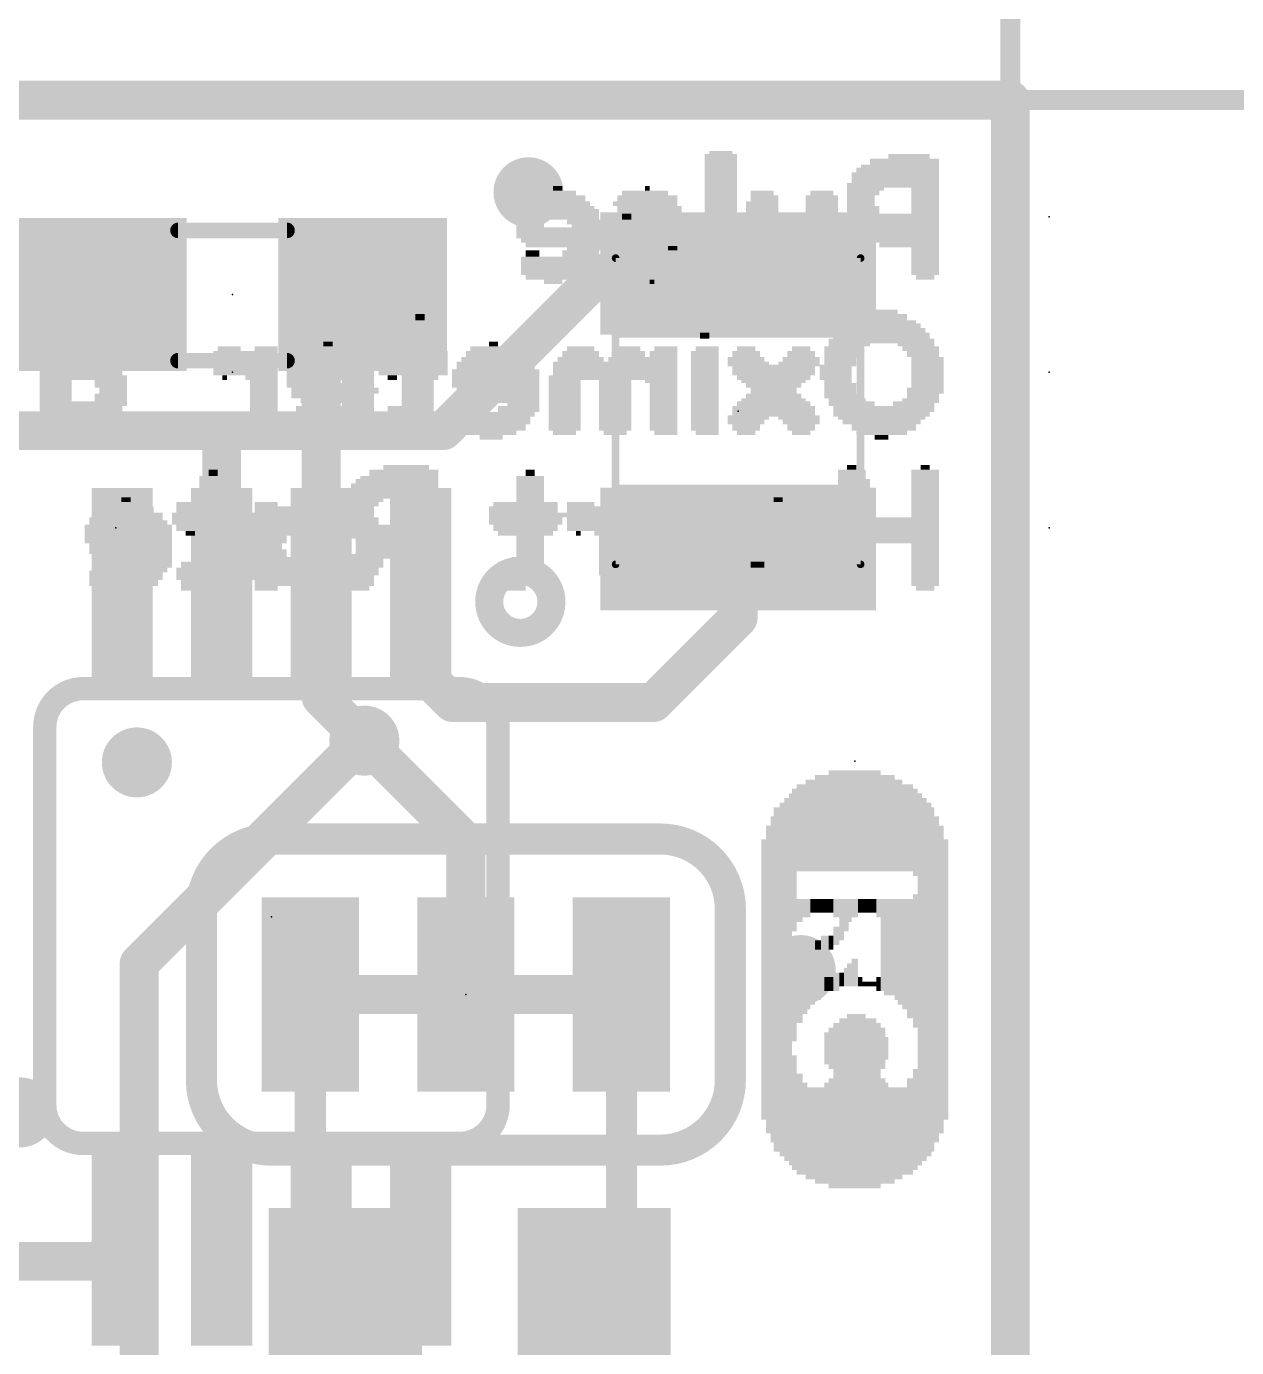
# Model space of a CAD drawing. Extents: x -25 to 77, y -62 to 26.
# Drawn here: x 18.97 to 26.88, y 4.55 to 13.18 of the extents above; entities that cross this region are included whole.
import ezdxf

# ---------------------------------------------------------------- set-up
doc = ezdxf.new("R2010")
doc.units = 0
for name, color, linetype in [('1', 12, 'CONTINUOUS'), ('16', 53, 'CONTINUOUS'), ('18', 110, 'CONTINUOUS'), ('20', 53, 'CONTINUOUS'), ('21', 41, 'CONTINUOUS'), ('22', 40, 'CONTINUOUS'), ('23', 53, 'CONTINUOUS'), ('24', 53, 'CONTINUOUS'), ('47', 253, 'CONTINUOUS'), ('51', 53, 'CONTINUOUS')]:
    doc.layers.add(name, color=color, linetype=linetype)

# ---------------------------------------------------------------- blocks, each defined once
blk = doc.blocks.new('RECT')
blk.add_solid([(-0.5, -0.5), (0.5, -0.5), (-0.5, 0.5), (0.5, 0.5)])
blk = doc.blocks.new('ROUNDV')
at = {"const_width": 0.5}
blk.add_lwpolyline([(0, -0.25, 1), (0, 0.25, 1), (0, -0.25)], format="xyb", dxfattribs=at)

msp = doc.modelspace()

# ---------------------------------------------------------------- linework, layer by layer
at = {"layer": '1', "const_width": 0.254}
for points in [[(25.4, 12.7), (0, 12.7)], [(25.4, 0), (25.4, 12.7)], [(22.7228, 11.568), (21.6958, 10.541)], [(23.622, 11.568), (22.7228, 11.568)], [(20.899, 11.159), (21.17, 11.43)], [(20.899, 10.541), (20.899, 11.159)], [(18.8214, 10.541), (20.2438, 10.541)], [(20.2438, 10.541), (20.899, 10.541)], [(20.249, 10.5358), (20.2438, 10.541)], [(20.249, 9.616), (20.249, 10.5358)], [(20.899, 9.616), (20.899, 10.541)], [(21.6958, 10.541), (20.899, 10.541)], [(23.622, 9.3184), (23.622, 9.768)], [(20.899, 9.616), (20.899, 8.7987)], [(21.549, 9.616), (21.549, 8.9734)], [(23.622, 9.3184), (23.0687, 8.7651)], [(21.7573, 8.7651), (21.549, 8.9734)], [(20.899, 8.7987), (21.1811, 8.5166)], [(23.0687, 8.7651), (21.7573, 8.7651)], [(19.599, 5.116), (18.086, 5.116)], [(20.899, 4.389), (20.899, 5.116)]]:
    msp.add_lwpolyline(points, dxfattribs=at)
at = {"layer": '1', "const_width": 0.127}
for points in [[(25.4635, 12.7, 1), (25.3365, 12.7)], [(25.4, 12.6365, 1), (25.4, 12.7635)], [(22.7228, 11.6315, 1), (22.7228, 11.5045)], [(22.7677, 11.5231, 1), (22.6779, 11.6129)], [(23.622, 11.5045, 1), (23.622, 11.6315)], [(21.2149, 11.3851, 1), (21.1251, 11.4749)], [(20.9625, 11.159, 1), (20.8355, 11.159)], [(20.8541, 11.2039, 1), (20.9439, 11.1141)], [(20.2438, 10.6045, 1), (20.2438, 10.4775)], [(20.2887, 10.5859, 1), (20.1989, 10.4961)], [(20.3125, 10.5358, 1), (20.1855, 10.5358)], [(20.2041, 10.4909, 1), (20.2939, 10.5807)], [(20.2438, 10.4775, 1), (20.2438, 10.6045)], [(20.9625, 10.541, 1), (20.8355, 10.541)], [(20.899, 10.6045, 1), (20.899, 10.4775)], [(20.899, 10.4775, 1), (20.899, 10.6045)], [(21.6509, 10.5859, 1), (21.7407, 10.4961)], [(21.6958, 10.4775, 1), (21.6958, 10.6045)], [(20.8355, 10.541, 1), (20.9625, 10.541)], [(23.6855, 9.768, 1), (23.5585, 9.768)], [(20.1855, 9.616, 1), (20.3125, 9.616)], [(20.9625, 9.616, 1), (20.8355, 9.616)], [(20.8355, 9.616, 1), (20.9625, 9.616)], [(21.6125, 9.616, 1), (21.4855, 9.616)], [(23.6669, 9.2735, 1), (23.5771, 9.3633)], [(23.5585, 9.3184, 1), (23.6855, 9.3184)], [(21.5939, 9.0183, 1), (21.5041, 8.9285)], [(21.4855, 8.9734, 1), (21.6125, 8.9734)], [(20.9439, 8.8436, 1), (20.8541, 8.7538)], [(21.7573, 8.8286, 1), (21.7573, 8.7016)], [(23.0687, 8.7016, 1), (23.0687, 8.8286)], [(20.8355, 8.7987, 1), (20.9625, 8.7987)], [(21.7124, 8.7202, 1), (21.8022, 8.81)], [(23.0238, 8.81, 1), (23.1136, 8.7202)], [(21.1362, 8.4717, 1), (21.226, 8.5615)], [(19.599, 5.0525, 1), (19.599, 5.1795)], [(20.9625, 5.116, 1), (20.8355, 5.116)]]:
    msp.add_lwpolyline(points, format="xyb", dxfattribs=at)
at = {"layer": '16'}
for points, const_width in [([(25.4, 12.7), (0, 12.7)], 0.254), ([(25.4, 0), (25.4, 12.7)], 0.254), ([(19.7104, 7.0612), (21.1658, 8.5166)], 0.254), ([(21.1658, 8.5166), (21.1811, 8.5166)], 0.254), ([(21.1811, 8.5166), (21.844, 7.8537)], 0.254), ([(21.844, 7.8537), (21.844, 6.858)], 0.254), ([(19.7104, 3.3274), (19.7104, 7.0612)], 0.254), ([(20.828, 6.858), (20.828, 5.1426)], 0.2032), ([(22.86, 6.858), (22.86, 5.0918)], 0.2032), ([(20.828, 5.1426), (21.0566, 4.914)], 0.2032), ([(22.86, 5.0918), (22.6822, 4.914)], 0.2032)]:
    msp.add_lwpolyline(points, dxfattribs=dict(at, const_width=const_width))
for points, const_width in [([(25.4635, 12.7, 1), (25.3365, 12.7)], 0.127), ([(25.4, 12.6365, 1), (25.4, 12.7635)], 0.127), ([(21.1658, 8.5801, 1), (21.1658, 8.4531)], 0.127), ([(21.226, 8.5615, 1), (21.1362, 8.4717)], 0.127), ([(21.2107, 8.4717, 1), (21.1209, 8.5615)], 0.127), ([(21.1811, 8.4531, 1), (21.1811, 8.5801)], 0.127), ([(21.9075, 7.8537, 1), (21.7805, 7.8537)], 0.127), ([(21.7991, 7.8088, 1), (21.8889, 7.8986)], 0.127), ([(19.7739, 7.0612, 1), (19.6469, 7.0612)], 0.127), ([(19.6655, 7.1061, 1), (19.7553, 7.0163)], 0.127), ([(20.8788, 6.858, 1), (20.7772, 6.858)], 0.1016), ([(21.7805, 6.858, 1), (21.9075, 6.858)], 0.127), ([(22.9108, 6.858, 1), (22.8092, 6.858)], 0.1016), ([(20.8639, 5.1785, 1), (20.7921, 5.1067)], 0.1016), ([(20.7772, 5.1426, 1), (20.8788, 5.1426)], 0.1016), ([(22.8959, 5.0559, 1), (22.8241, 5.1277)], 0.1016), ([(22.8092, 5.0918, 1), (22.9108, 5.0918)], 0.1016), ([(21.0207, 4.8781, 1), (21.0925, 4.9499)], 0.1016), ([(22.6463, 4.9499, 1), (22.7181, 4.8781)], 0.1016)]:
    msp.add_lwpolyline(points, format="xyb", dxfattribs=dict(at, const_width=const_width))
at = {"layer": '20', "const_width": 0.2032}
for points in [[(0, 12.7), (25.4, 12.7)], [(25.4, 12.7), (25.4, 0)]]:
    msp.add_lwpolyline(points, dxfattribs=at)
at = {"layer": '20', "const_width": 0.1016}
for points in [[(25.4508, 12.7, 1), (25.3492, 12.7)], [(25.4, 12.6492, 1), (25.4, 12.7508)]]:
    msp.add_lwpolyline(points, format="xyb", dxfattribs=at)
at = {"layer": '21'}
for points, const_width in [([(22.1996, 9.3318, 1), (22.1996, 9.515, 1), (22.1996, 9.3318)], 0.4064), ([(19.344, 8.856, 0.4142), (19.094, 8.606)], 0.1524), ([(19.334, 8.8941, 1), (19.334, 8.8179)], 0.0762), ([(19.344, 8.8179, 1), (19.344, 8.8941)], 0.0762), ([(22.054, 8.606, 0.4142), (21.804, 8.856)], 0.1524), ([(21.794, 8.8179, 1), (21.794, 8.8941)], 0.0762), ([(19.1321, 8.606, 1), (19.0559, 8.606)], 0.0762), ([(19.0559, 8.606, 1), (19.1321, 8.606)], 0.0762), ([(22.0921, 8.596, 1), (22.0159, 8.596)], 0.0762), ([(19.094, 6.136, 0.4142), (19.344, 5.886)], 0.1524), ([(19.1321, 6.136, 1), (19.0559, 6.136)], 0.0762), ([(19.0559, 6.136, 1), (19.1321, 6.136)], 0.0762), ([(21.804, 5.886, 0.4142), (22.054, 6.136)], 0.1524), ([(22.0159, 6.136, 1), (22.0921, 6.136)], 0.0762), ([(19.334, 5.9241, 1), (19.334, 5.8479)], 0.0762), ([(19.344, 5.8479, 1), (19.344, 5.9241)], 0.0762), ([(21.794, 5.8479, 1), (21.794, 5.9241)], 0.0762)]:
    msp.add_lwpolyline(points, format="xyb", dxfattribs=dict(at, const_width=const_width))
at = {"layer": '21', "const_width": 0.1524}
for points in [[(19.334, 8.856), (21.794, 8.856)], [(19.094, 8.606), (19.094, 6.136)], [(22.054, 6.136), (22.054, 8.596)], [(21.794, 5.886), (19.334, 5.886)]]:
    msp.add_lwpolyline(points, dxfattribs=at)
at = {"layer": '22'}
for points, const_width in [([(20.574, 7.874, 0.4142), (20.1168, 7.4168)], 0.2032), ([(20.574, 7.9248, 1), (20.574, 7.8232)], 0.1016), ([(20.574, 7.8232, 1), (20.574, 7.9248)], 0.1016), ([(23.5712, 7.4168, 0.4142), (23.114, 7.874)], 0.2032), ([(23.114, 7.9248, 1), (23.114, 7.8232)], 0.1016), ([(23.114, 7.8232, 1), (23.114, 7.9248)], 0.1016), ([(20.1676, 7.4168, 1), (20.066, 7.4168)], 0.1016), ([(23.622, 7.4168, 1), (23.5204, 7.4168)], 0.1016), ([(20.066, 7.4168, 1), (20.1676, 7.4168)], 0.1016), ([(23.5204, 7.4168, 1), (23.622, 7.4168)], 0.1016), ([(20.1168, 6.2992, 0.4142), (20.574, 5.842)], 0.2032), ([(20.1676, 6.2992, 1), (20.066, 6.2992)], 0.1016), ([(23.114, 5.842, 0.4142), (23.5712, 6.2992)], 0.2032), ([(23.622, 6.2992, 1), (23.5204, 6.2992)], 0.1016), ([(20.066, 6.2992, 1), (20.1676, 6.2992)], 0.1016), ([(23.5204, 6.2992, 1), (23.622, 6.2992)], 0.1016), ([(20.574, 5.8928, 1), (20.574, 5.7912)], 0.1016), ([(20.574, 5.7912, 1), (20.574, 5.8928)], 0.1016), ([(23.114, 5.8928, 1), (23.114, 5.7912)], 0.1016), ([(23.114, 5.7912, 1), (23.114, 5.8928)], 0.1016)]:
    msp.add_lwpolyline(points, format="xyb", dxfattribs=dict(at, const_width=const_width))
at = {"layer": '22', "const_width": 0.2032}
for points in [[(23.114, 7.874), (20.574, 7.874)], [(20.1168, 6.2992), (20.1168, 7.4168)], [(23.5712, 6.2992), (23.5712, 7.4168)], [(20.574, 5.842), (23.114, 5.842)]]:
    msp.add_lwpolyline(points, dxfattribs=at)
at = {"layer": '23'}
for p in [(20.32, 11.43), (23.622, 10.668), (20.574, 7.366)]:
    msp.add_point(p, dxfattribs=at)
at = {"layer": '24'}
for p in [(25.654, 11.938), (20.32, 10.922), (25.654, 10.922), (19.558, 9.906), (25.654, 9.906), (24.384, 8.382), (21.844, 6.858)]:
    msp.add_point(p, dxfattribs=at)
at = {"layer": '47', "const_width": 0.13}
for points in [[(25.4, 12.7), (25.4, 19.984)], [(25.4, 12.7), (34.716, 12.7)]]:
    msp.add_lwpolyline(points, dxfattribs=at)
at = {"layer": '47', "const_width": 0.065}
for points in [[(25.4, 12.7325, 1), (25.4, 12.6675)], [(25.3675, 12.7, 1), (25.4325, 12.7)]]:
    msp.add_lwpolyline(points, format="xyb", dxfattribs=at)
at = {"layer": '51'}
for points, const_width in [([(20.676, 11.849), (19.964, 11.849)], 0.1016), ([(22.822, 11.668), (22.822, 9.668)], 0.05), ([(24.422, 11.668), (22.822, 11.668)], 0.05), ([(24.422, 9.668), (24.422, 11.668)], 0.05), ([(20.676, 10.998), (19.964, 10.998)], 0.1016), ([(22.822, 9.668), (24.422, 9.668)], 0.05)]:
    msp.add_lwpolyline(points, dxfattribs=dict(at, const_width=const_width))
for points, const_width in [([(19.964, 11.8744, 1), (19.964, 11.8236)], 0.0508), ([(20.676, 11.8236, 1), (20.676, 11.8744)], 0.0508), ([(22.8345, 11.668, 1), (22.8095, 11.668)], 0.025), ([(22.822, 11.6805, 1), (22.822, 11.6555)], 0.025), ([(24.4345, 11.668, 1), (24.4095, 11.668)], 0.025), ([(24.422, 11.6555, 1), (24.422, 11.6805)], 0.025), ([(19.964, 11.0234, 1), (19.964, 10.9726)], 0.0508), ([(20.676, 10.9726, 1), (20.676, 11.0234)], 0.0508), ([(22.822, 9.6805, 1), (22.822, 9.6555)], 0.025), ([(22.8095, 9.668, 1), (22.8345, 9.668)], 0.025), ([(24.4095, 9.668, 1), (24.4345, 9.668)], 0.025), ([(24.422, 9.6555, 1), (24.422, 9.6805)], 0.025)]:
    msp.add_lwpolyline(points, format="xyb", dxfattribs=dict(at, const_width=const_width))

# ---------------------------------------------------------------- block references
at = {"layer": '1', "xscale": 1.1, "rotation": 180}
for p in [(19.47, 11.43), (21.17, 11.43)]:
    msp.add_blockref('RECT', p, dxfattribs=at)
at = {"layer": '1', "xscale": 1.8, "yscale": 0.8}
for p in [(23.622, 11.568), (23.622, 9.768)]:
    msp.add_blockref('RECT', p, dxfattribs=at)
at = {"layer": '1', "xscale": 0.4, "yscale": 1.1, "rotation": 180}
for p in [(19.599, 9.616), (20.249, 9.616), (20.899, 9.616), (21.549, 9.616), (19.599, 5.116), (20.249, 5.116), (20.899, 5.116), (21.549, 5.116)]:
    msp.add_blockref('RECT', p, dxfattribs=at)
at = {"layer": '16', "rotation": 180}
for p, xscale, yscale in [((20.828, 6.858), 0.635, 1.27), ((21.844, 6.858), 0.635, 1.27), ((22.86, 6.858), 0.635, 1.27), ((21.336, 6.858), 0.4064, 0.254), ((22.352, 6.858), 0.4064, 0.254)]:
    msp.add_blockref('RECT', p, dxfattribs=dict(at, xscale=xscale, yscale=yscale))
at = {"layer": '16', "xscale": 1.1, "rotation": 90}
for p in [(21.0566, 4.914), (22.6822, 4.914)]:
    msp.add_blockref('RECT', p, dxfattribs=at)
at = {"layer": '18', "xscale": 0.4572, "yscale": 0.4572}
for p in [(22.2529, 12.098), (22.2529, 12.098), (21.1811, 8.5166), (21.1811, 8.5166), (19.6952, 8.3744), (19.6952, 8.3744), (24.0309, 7.018), (24.0309, 7.018), (18.9332, 6.0884), (18.9332, 6.0884)]:
    msp.add_blockref('ROUNDV', p, dxfattribs=at)
at = {"layer": '22'}
for p, xscale, yscale, rotation in [((23.509, 12.333), 0.21, 0.03, 180), ((23.509, 12.358), 0.15, 0.02, 180), ((24.739, 12.333), 0.27, 0.03, 180), ((23.509, 12.298), 0.21, 0.04, 180), ((23.509, 12.263), 0.21, 0.03, 180), ((23.509, 12.243), 0.21, 0.03, 180), ((24.664, 12.243), 0.54, 0.03, 180), ((24.679, 12.263), 0.51, 0.03, 180), ((24.709, 12.298), 0.45, 0.04, 180), ((23.509, 12.213), 0.21, 0.03, 180), ((23.509, 12.178), 0.21, 0.04, 180), ((24.649, 12.213), 0.57, 0.03, 180), ((24.649, 12.178), 0.57, 0.04, 180), ((22.429, 12.093), 0.27, 0.03, 180), ((22.444, 12.123), 0.06, 0.03, 180), ((23.014, 12.093), 0.3, 0.03, 180), ((23.029, 12.123), 0.03, 0.03, 180), ((23.509, 12.143), 0.21, 0.03, 180), ((23.509, 12.123), 0.21, 0.03, 180), ((23.509, 12.093), 0.21, 0.03, 180), ((23.779, 12.093), 0.15, 0.03, 180), ((24.169, 12.093), 0.15, 0.03, 180), ((24.634, 12.143), 0.6, 0.03, 180), ((24.454, 12.123), 0.24, 0.03, 180), ((24.439, 12.093), 0.21, 0.03, 180), ((24.844, 12.123), 0.18, 0.03, 180), ((24.844, 12.093), 0.18, 0.03, 180), ((22.429, 12.023), 0.45, 0.03, 180), ((22.444, 11.993), 0.48, 0.03, 180), ((22.429, 12.058), 0.39, 0.04, 180), ((23.014, 12.023), 0.42, 0.03, 180), ((23.029, 12.058), 0.39, 0.04, 180), ((23.044, 11.993), 0.42, 0.03, 180), ((23.509, 12.058), 0.21, 0.04, 180), ((23.509, 12.023), 0.21, 0.03, 180), ((23.509, 11.993), 0.21, 0.03, 180), ((23.779, 12.023), 0.21, 0.03, 180), ((23.779, 11.993), 0.21, 0.03, 180), ((23.794, 12.058), 0.18, 0.04, 180), ((24.169, 12.058), 0.21, 0.04, 180), ((24.169, 12.023), 0.21, 0.03, 180), ((24.169, 11.993), 0.21, 0.03, 180), ((24.424, 12.058), 0.18, 0.04, 180), ((24.424, 12.023), 0.18, 0.03, 180), ((24.439, 11.993), 0.21, 0.03, 180), ((24.844, 12.058), 0.18, 0.04, 180), ((24.844, 12.023), 0.18, 0.03, 180), ((24.844, 11.993), 0.18, 0.03, 180), ((22.444, 11.973), 0.54, 0.03, 180), ((22.444, 11.938), 0.54, 0.04, 180), ((22.264, 11.903), 0.18, 0.03, 180), ((22.624, 11.903), 0.24, 0.03, 180), ((23.044, 11.973), 0.42, 0.03, 180), ((22.894, 11.938), 0.06, 0.04, 180), ((23.149, 11.903), 0.21, 0.03, 180), ((23.164, 11.938), 0.18, 0.04, 180), ((23.509, 11.973), 0.21, 0.03, 180), ((23.509, 11.938), 0.21, 0.04, 180), ((23.509, 11.903), 0.21, 0.03, 180), ((23.779, 11.973), 0.21, 0.03, 180), ((23.779, 11.938), 0.21, 0.04, 180), ((23.779, 11.903), 0.21, 0.03, 180), ((24.169, 11.973), 0.21, 0.03, 180), ((24.169, 11.938), 0.21, 0.04, 180), ((24.169, 11.903), 0.21, 0.03, 180), ((24.439, 11.973), 0.21, 0.03, 180), ((24.634, 11.938), 0.6, 0.04, 180), ((24.649, 11.903), 0.57, 0.03, 180), ((24.844, 11.973), 0.18, 0.03, 180), ((22.264, 11.883), 0.18, 0.03, 180), ((22.459, 11.853), 0.57, 0.03, 180), ((22.459, 11.818), 0.57, 0.04, 180), ((22.639, 11.883), 0.21, 0.03, 180), ((23.029, 11.818), 0.39, 0.04, 180), ((23.059, 11.853), 0.39, 0.03, 180), ((23.074, 11.883), 0.36, 0.03, 180), ((23.509, 11.883), 0.21, 0.03, 180), ((23.509, 11.853), 0.21, 0.03, 180), ((23.509, 11.818), 0.21, 0.04, 180), ((23.779, 11.883), 0.21, 0.03, 180), ((23.779, 11.853), 0.21, 0.03, 180), ((23.779, 11.818), 0.21, 0.04, 180), ((24.169, 11.883), 0.21, 0.03, 180), ((24.169, 11.853), 0.21, 0.03, 180), ((24.169, 11.818), 0.21, 0.04, 180), ((24.649, 11.883), 0.57, 0.03, 180), ((24.664, 11.853), 0.54, 0.03, 180), ((24.679, 11.818), 0.51, 0.04, 180), ((22.474, 11.783), 0.54, 0.03, 180), ((22.489, 11.753), 0.51, 0.03, 180), ((22.624, 11.733), 0.24, 0.03, 180), ((22.999, 11.783), 0.39, 0.03, 180), ((22.969, 11.753), 0.33, 0.03, 180), ((22.924, 11.733), 0.24, 0.03, 180), ((23.194, 11.733), 0.06, 0.03, 180), ((23.509, 11.783), 0.21, 0.03, 180), ((23.509, 11.753), 0.21, 0.03, 180), ((23.509, 11.733), 0.21, 0.03, 180), ((23.779, 11.783), 0.21, 0.03, 180), ((23.794, 11.753), 0.24, 0.03, 180), ((23.959, 11.733), 0.57, 0.03, 180), ((24.154, 11.753), 0.24, 0.03, 180), ((24.169, 11.783), 0.21, 0.03, 180), ((24.709, 11.783), 0.45, 0.03, 180), ((24.739, 11.753), 0.39, 0.03, 180), ((24.844, 11.733), 0.18, 0.03, 180), ((22.459, 11.663), 0.51, 0.03, 180), ((22.444, 11.643), 0.48, 0.03, 180), ((22.279, 11.698), 0.09, 0.04, 180), ((22.594, 11.698), 0.24, 0.04, 180), ((22.894, 11.698), 0.18, 0.04, 180), ((23.029, 11.663), 0.45, 0.03, 180), ((23.044, 11.643), 0.48, 0.03, 180), ((23.179, 11.698), 0.15, 0.04, 180), ((23.464, 11.698), 0.3, 0.04, 180), ((23.464, 11.663), 0.3, 0.03, 180), ((23.449, 11.643), 0.27, 0.03, 180), ((23.959, 11.698), 0.57, 0.04, 180), ((23.959, 11.663), 0.57, 0.03, 180), ((23.944, 11.643), 0.54, 0.03, 180), ((24.844, 11.698), 0.18, 0.04, 180), ((24.844, 11.663), 0.18, 0.03, 180), ((24.844, 11.643), 0.18, 0.03, 180), ((22.429, 11.613), 0.45, 0.03, 180), ((22.414, 11.578), 0.42, 0.04, 180), ((23.044, 11.613), 0.48, 0.03, 180), ((23.044, 11.578), 0.42, 0.04, 180), ((23.449, 11.613), 0.27, 0.03, 180), ((23.449, 11.578), 0.27, 0.04, 180), ((23.929, 11.613), 0.51, 0.03, 180), ((23.929, 11.578), 0.45, 0.04, 180), ((24.844, 11.613), 0.18, 0.03, 180), ((24.844, 11.578), 0.18, 0.04, 180), ((22.414, 11.543), 0.36, 0.03, 180), ((22.414, 11.513), 0.12, 0.03, 180), ((23.044, 11.543), 0.3, 0.03, 180), ((23.059, 11.513), 0.03, 0.03, 180), ((23.419, 11.543), 0.21, 0.03, 180), ((23.779, 11.543), 0.15, 0.03, 180), ((24.019, 11.543), 0.15, 0.03, 180), ((24.844, 11.543), 0.12, 0.03, 180), ((23.404, 11.317), 0.18, 0.03, 180), ((23.404, 11.342), 0.12, 0.02, 180), ((24.574, 11.317), 0.18, 0.03, 180), ((21.529, 11.227), 0.21, 0.03, 180), ((21.544, 11.247), 0.18, 0.03, 180), ((21.544, 11.282), 0.06, 0.04, 180), ((23.404, 11.282), 0.18, 0.04, 180), ((23.404, 11.247), 0.18, 0.03, 180), ((23.404, 11.227), 0.18, 0.03, 180), ((24.559, 11.227), 0.51, 0.03, 180), ((24.559, 11.247), 0.45, 0.03, 180), ((24.559, 11.282), 0.33, 0.04, 180), ((21.529, 11.197), 0.21, 0.03, 180), ((21.529, 11.162), 0.21, 0.04, 180), ((21.529, 11.127), 0.21, 0.03, 180), ((23.404, 11.197), 0.18, 0.03, 180), ((23.404, 11.162), 0.06, 0.04, 180), ((24.559, 11.127), 0.69, 0.03, 180), ((24.559, 11.162), 0.63, 0.04, 180), ((24.559, 11.197), 0.57, 0.03, 180), ((19.285, 11.042), 0.45, 0.04, 180), ((19.165, 11.077), 0.15, 0.03, 180), ((19.375, 11.077), 0.15, 0.03, 180), ((20.404, 11.042), 0.42, 0.04, 180), ((20.299, 11.077), 0.15, 0.03, 180), ((20.539, 11.077), 0.15, 0.03, 180), ((20.959, 11.042), 0.39, 0.04, 180), ((20.944, 11.077), 0.3, 0.03, 180), ((20.944, 11.107), 0.06, 0.03, 180), ((21.499, 11.042), 0.45, 0.04, 180), ((21.499, 11.077), 0.39, 0.03, 180), ((21.529, 11.107), 0.21, 0.03, 180), ((22.024, 11.042), 0.36, 0.04, 180), ((22.024, 11.077), 0.3, 0.03, 180), ((22.024, 11.107), 0.06, 0.03, 180), ((22.594, 11.042), 0.24, 0.04, 180), ((22.594, 11.077), 0.18, 0.03, 180), ((22.909, 11.042), 0.21, 0.04, 180), ((22.909, 11.077), 0.15, 0.03, 180), ((23.134, 11.042), 0.18, 0.04, 180), ((23.149, 11.077), 0.15, 0.03, 180), ((23.404, 11.042), 0.18, 0.04, 180), ((23.419, 11.077), 0.15, 0.03, 180), ((23.674, 11.042), 0.18, 0.04, 180), ((23.674, 11.077), 0.12, 0.03, 180), ((24.034, 11.042), 0.18, 0.04, 180), ((24.034, 11.077), 0.12, 0.03, 180), ((24.304, 11.077), 0.24, 0.03, 180), ((24.304, 11.042), 0.24, 0.04, 180), ((24.349, 11.107), 0.27, 0.03, 180), ((24.784, 11.107), 0.24, 0.03, 180), ((24.814, 11.077), 0.24, 0.03, 180), ((24.829, 11.042), 0.21, 0.04, 180), ((19.3, 11.007), 0.48, 0.03, 180), ((19.315, 10.977), 0.51, 0.03, 180), ((19.33, 10.957), 0.54, 0.03, 180), ((20.404, 11.007), 0.42, 0.03, 180), ((20.404, 10.977), 0.42, 0.03, 180), ((20.404, 10.957), 0.42, 0.03, 180), ((20.959, 10.977), 0.51, 0.03, 180), ((20.959, 10.957), 0.51, 0.03, 180), ((20.959, 11.007), 0.45, 0.03, 180), ((21.499, 11.007), 0.45, 0.03, 180), ((21.499, 10.977), 0.45, 0.03, 180), ((21.499, 10.957), 0.45, 0.03, 180), ((22.024, 10.977), 0.48, 0.03, 180), ((22.039, 10.957), 0.51, 0.03, 180), ((22.039, 11.007), 0.45, 0.03, 180), ((22.819, 10.977), 0.81, 0.03, 180), ((22.819, 10.957), 0.81, 0.03, 180), ((22.594, 11.007), 0.3, 0.03, 180), ((22.999, 11.007), 0.45, 0.03, 180), ((23.404, 11.007), 0.18, 0.03, 180), ((23.404, 10.977), 0.18, 0.03, 180), ((23.404, 10.957), 0.18, 0.03, 180), ((23.674, 11.007), 0.24, 0.03, 180), ((23.689, 10.977), 0.27, 0.03, 180), ((23.854, 10.957), 0.54, 0.03, 180), ((24.019, 10.977), 0.27, 0.03, 180), ((24.034, 11.007), 0.24, 0.03, 180), ((24.259, 10.957), 0.21, 0.03, 180), ((24.289, 11.007), 0.21, 0.03, 180), ((24.289, 10.977), 0.21, 0.03, 180), ((24.859, 11.007), 0.21, 0.03, 180), ((24.859, 10.977), 0.21, 0.03, 180), ((24.859, 10.957), 0.21, 0.03, 180), ((19.33, 10.922), 0.54, 0.04, 180), ((19.345, 10.887), 0.57, 0.03, 180), ((19.165, 10.867), 0.21, 0.03, 180), ((19.525, 10.867), 0.21, 0.03, 180), ((20.404, 10.922), 0.42, 0.04, 180), ((20.269, 10.887), 0.03, 0.03, 180), ((20.509, 10.887), 0.21, 0.03, 180), ((20.524, 10.867), 0.18, 0.03, 180), ((20.959, 10.922), 0.57, 0.04, 180), ((20.779, 10.887), 0.21, 0.03, 180), ((20.779, 10.867), 0.21, 0.03, 180), ((21.124, 10.887), 0.24, 0.03, 180), ((21.139, 10.867), 0.21, 0.03, 180), ((21.499, 10.922), 0.45, 0.04, 180), ((21.364, 10.887), 0.06, 0.03, 180), ((21.544, 10.887), 0.24, 0.03, 180), ((21.529, 10.867), 0.21, 0.03, 180), ((22.039, 10.922), 0.57, 0.04, 180), ((21.859, 10.887), 0.21, 0.03, 180), ((21.859, 10.867), 0.21, 0.03, 180), ((22.204, 10.887), 0.24, 0.03, 180), ((22.219, 10.867), 0.21, 0.03, 180), ((22.804, 10.887), 0.84, 0.03, 180), ((22.489, 10.867), 0.21, 0.03, 180), ((22.819, 10.922), 0.81, 0.04, 180), ((22.819, 10.867), 0.21, 0.03, 180), ((23.119, 10.867), 0.21, 0.03, 180), ((23.404, 10.922), 0.18, 0.04, 180), ((23.404, 10.887), 0.18, 0.03, 180), ((23.404, 10.867), 0.18, 0.03, 180), ((23.854, 10.922), 0.54, 0.04, 180), ((23.854, 10.887), 0.48, 0.03, 180), ((23.854, 10.867), 0.42, 0.03, 180), ((24.259, 10.922), 0.21, 0.04, 180), ((24.259, 10.887), 0.21, 0.03, 180), ((24.274, 10.867), 0.18, 0.03, 180), ((24.859, 10.922), 0.21, 0.04, 180), ((24.859, 10.887), 0.21, 0.03, 180), ((24.859, 10.867), 0.21, 0.03, 180), ((19.165, 10.837), 0.21, 0.03, 180), ((19.165, 10.802), 0.21, 0.04, 180), ((19.525, 10.837), 0.21, 0.03, 180), ((19.54, 10.802), 0.18, 0.04, 180), ((20.524, 10.837), 0.18, 0.03, 180), ((20.524, 10.802), 0.18, 0.04, 180), ((20.959, 10.837), 0.57, 0.03, 180), ((20.989, 10.802), 0.57, 0.04, 180), ((21.529, 10.837), 0.21, 0.03, 180), ((21.529, 10.802), 0.21, 0.04, 180), ((22.039, 10.837), 0.57, 0.03, 180), ((22.054, 10.802), 0.54, 0.04, 180), ((22.489, 10.837), 0.21, 0.03, 180), ((22.489, 10.802), 0.21, 0.04, 180), ((22.819, 10.837), 0.21, 0.03, 180), ((22.819, 10.802), 0.21, 0.04, 180), ((23.134, 10.837), 0.18, 0.03, 180), ((23.134, 10.802), 0.18, 0.04, 180), ((23.404, 10.837), 0.18, 0.03, 180), ((23.404, 10.802), 0.18, 0.04, 180), ((23.854, 10.837), 0.36, 0.03, 180), ((23.854, 10.802), 0.3, 0.04, 180), ((24.289, 10.837), 0.21, 0.03, 180), ((24.289, 10.802), 0.21, 0.04, 180), ((24.844, 10.802), 0.24, 0.04, 180), ((24.859, 10.837), 0.21, 0.03, 180), ((19.165, 10.767), 0.21, 0.03, 180), ((19.165, 10.737), 0.21, 0.03, 180), ((19.345, 10.717), 0.57, 0.03, 180), ((19.33, 10.682), 0.54, 0.04, 180), ((19.525, 10.767), 0.21, 0.03, 180), ((19.525, 10.737), 0.21, 0.03, 180), ((20.524, 10.767), 0.18, 0.03, 180), ((20.524, 10.737), 0.18, 0.03, 180), ((20.524, 10.717), 0.18, 0.03, 180), ((20.524, 10.682), 0.18, 0.04, 180), ((20.974, 10.767), 0.54, 0.03, 180), ((20.794, 10.682), 0.12, 0.04, 180), ((21.004, 10.737), 0.48, 0.03, 180), ((21.109, 10.682), 0.27, 0.04, 180), ((21.139, 10.717), 0.21, 0.03, 180), ((21.484, 10.682), 0.3, 0.04, 180), ((21.529, 10.767), 0.21, 0.03, 180), ((21.529, 10.737), 0.21, 0.03, 180), ((21.529, 10.717), 0.21, 0.03, 180), ((22.054, 10.767), 0.54, 0.03, 180), ((21.874, 10.682), 0.12, 0.04, 180), ((22.084, 10.737), 0.48, 0.03, 180), ((22.189, 10.682), 0.27, 0.04, 180), ((22.219, 10.717), 0.21, 0.03, 180), ((22.489, 10.767), 0.21, 0.03, 180), ((22.489, 10.737), 0.21, 0.03, 180), ((22.489, 10.717), 0.21, 0.03, 180), ((22.489, 10.682), 0.21, 0.04, 180), ((22.819, 10.767), 0.21, 0.03, 180), ((22.819, 10.737), 0.21, 0.03, 180), ((22.819, 10.717), 0.21, 0.03, 180), ((22.819, 10.682), 0.21, 0.04, 180), ((23.134, 10.767), 0.18, 0.03, 180), ((23.134, 10.737), 0.18, 0.03, 180), ((23.134, 10.717), 0.18, 0.03, 180), ((23.134, 10.682), 0.18, 0.04, 180), ((23.404, 10.767), 0.18, 0.03, 180), ((23.404, 10.737), 0.18, 0.03, 180), ((23.404, 10.717), 0.18, 0.03, 180), ((23.404, 10.682), 0.18, 0.04, 180), ((23.854, 10.682), 0.54, 0.04, 180), ((23.854, 10.717), 0.48, 0.03, 180), ((23.854, 10.737), 0.42, 0.03, 180), ((23.854, 10.767), 0.36, 0.03, 180), ((24.304, 10.767), 0.24, 0.03, 180), ((24.334, 10.737), 0.24, 0.03, 180), ((24.364, 10.717), 0.3, 0.03, 180), ((24.574, 10.682), 0.66, 0.04, 180), ((24.769, 10.717), 0.27, 0.03, 180), ((24.814, 10.737), 0.24, 0.03, 180), ((24.829, 10.767), 0.21, 0.03, 180), ((19.33, 10.647), 0.54, 0.03, 180), ((19.315, 10.627), 0.51, 0.03, 180), ((20.524, 10.647), 0.18, 0.03, 180), ((20.524, 10.627), 0.18, 0.03, 180), ((20.959, 10.627), 0.51, 0.03, 180), ((20.974, 10.647), 0.48, 0.03, 180), ((21.469, 10.647), 0.33, 0.03, 180), ((21.454, 10.627), 0.3, 0.03, 180), ((22.024, 10.627), 0.48, 0.03, 180), ((22.054, 10.647), 0.48, 0.03, 180), ((22.489, 10.647), 0.21, 0.03, 180), ((22.489, 10.627), 0.21, 0.03, 180), ((22.819, 10.647), 0.21, 0.03, 180), ((22.819, 10.627), 0.21, 0.03, 180), ((23.134, 10.647), 0.18, 0.03, 180), ((23.134, 10.627), 0.18, 0.03, 180), ((23.404, 10.647), 0.18, 0.03, 180), ((23.404, 10.627), 0.18, 0.03, 180), ((23.689, 10.627), 0.27, 0.03, 180), ((23.854, 10.647), 0.54, 0.03, 180), ((24.019, 10.627), 0.27, 0.03, 180), ((24.559, 10.647), 0.63, 0.03, 180), ((24.559, 10.627), 0.57, 0.03, 180), ((19.3, 10.597), 0.48, 0.03, 180), ((19.285, 10.562), 0.45, 0.04, 180), ((19.165, 10.527), 0.15, 0.03, 180), ((19.375, 10.527), 0.15, 0.03, 180), ((20.524, 10.597), 0.18, 0.03, 180), ((20.524, 10.562), 0.18, 0.04, 180), ((20.539, 10.527), 0.15, 0.03, 180), ((20.944, 10.597), 0.48, 0.03, 180), ((20.944, 10.562), 0.42, 0.04, 180), ((20.929, 10.527), 0.33, 0.03, 180), ((21.454, 10.597), 0.3, 0.03, 180), ((21.439, 10.562), 0.27, 0.04, 180), ((21.424, 10.527), 0.18, 0.03, 180), ((22.024, 10.597), 0.48, 0.03, 180), ((22.009, 10.562), 0.45, 0.04, 180), ((22.009, 10.527), 0.33, 0.03, 180), ((22.489, 10.597), 0.21, 0.03, 180), ((22.489, 10.562), 0.21, 0.04, 180), ((22.489, 10.527), 0.15, 0.03, 180), ((22.819, 10.597), 0.21, 0.03, 180), ((22.819, 10.562), 0.21, 0.04, 180), ((22.819, 10.527), 0.15, 0.03, 180), ((23.134, 10.597), 0.18, 0.03, 180), ((23.134, 10.562), 0.18, 0.04, 180), ((23.149, 10.527), 0.15, 0.03, 180), ((23.404, 10.597), 0.18, 0.03, 180), ((23.404, 10.562), 0.18, 0.04, 180), ((23.419, 10.527), 0.15, 0.03, 180), ((23.674, 10.597), 0.24, 0.03, 180), ((23.674, 10.562), 0.18, 0.04, 180), ((23.674, 10.527), 0.12, 0.03, 180), ((24.034, 10.597), 0.24, 0.03, 180), ((24.034, 10.562), 0.18, 0.04, 180), ((24.034, 10.527), 0.12, 0.03, 180), ((24.559, 10.597), 0.51, 0.03, 180), ((24.574, 10.562), 0.42, 0.04, 180), ((24.559, 10.527), 0.33, 0.03, 180), ((20.929, 10.497), 0.15, 0.03, 180), ((22.009, 10.497), 0.15, 0.03, 180), ((24.559, 10.497), 0.09, 0.03, 180), ((20.194, 10.266), 0.06, 0.04, 180), ((21.439, 10.266), 0.45, 0.04, 180), ((21.454, 10.301), 0.3, 0.03, 180), ((22.264, 10.266), 0.06, 0.04, 180), ((24.364, 10.266), 0.18, 0.04, 180), ((24.364, 10.301), 0.06, 0.03, 180), ((24.844, 10.266), 0.18, 0.04, 180), ((24.844, 10.301), 0.06, 0.03, 180), ((20.194, 10.231), 0.18, 0.03, 180), ((20.194, 10.211), 0.18, 0.03, 180), ((20.209, 10.181), 0.21, 0.03, 180), ((21.379, 10.181), 0.57, 0.03, 180), ((21.394, 10.211), 0.54, 0.03, 180), ((21.409, 10.231), 0.51, 0.03, 180), ((22.264, 10.231), 0.18, 0.03, 180), ((22.264, 10.211), 0.18, 0.03, 180), ((22.264, 10.181), 0.18, 0.03, 180), ((24.364, 10.231), 0.18, 0.03, 180), ((24.379, 10.211), 0.21, 0.03, 180), ((24.379, 10.181), 0.21, 0.03, 180), ((24.844, 10.231), 0.18, 0.03, 180), ((24.844, 10.211), 0.18, 0.03, 180), ((24.844, 10.181), 0.18, 0.03, 180), ((19.624, 10.091), 0.06, 0.03, 180), ((20.209, 10.146), 0.21, 0.04, 180), ((20.209, 10.111), 0.21, 0.03, 180), ((20.209, 10.091), 0.21, 0.03, 180), ((21.364, 10.111), 0.6, 0.03, 180), ((21.184, 10.091), 0.24, 0.03, 180), ((21.379, 10.146), 0.57, 0.04, 180), ((21.574, 10.091), 0.18, 0.03, 180), ((22.264, 10.146), 0.18, 0.04, 180), ((22.264, 10.111), 0.18, 0.03, 180), ((22.264, 10.091), 0.18, 0.03, 180), ((23.884, 10.091), 0.06, 0.03, 180), ((24.379, 10.146), 0.21, 0.04, 180), ((24.379, 10.111), 0.21, 0.03, 180), ((24.379, 10.091), 0.21, 0.03, 180), ((24.844, 10.146), 0.18, 0.04, 180), ((24.844, 10.111), 0.18, 0.03, 180), ((24.844, 10.091), 0.18, 0.03, 180), ((19.624, 10.026), 0.36, 0.04, 180), ((19.624, 10.061), 0.3, 0.03, 180), ((20.164, 10.061), 0.42, 0.03, 180), ((20.179, 10.026), 0.45, 0.04, 180), ((20.539, 10.061), 0.15, 0.03, 180), ((20.689, 10.026), 0.45, 0.04, 180), ((20.779, 10.061), 0.15, 0.03, 180), ((21.169, 10.061), 0.21, 0.03, 180), ((21.154, 10.026), 0.18, 0.04, 180), ((21.574, 10.061), 0.18, 0.03, 180), ((21.574, 10.026), 0.18, 0.04, 180), ((22.219, 10.026), 0.45, 0.04, 180), ((22.234, 10.061), 0.42, 0.03, 180), ((22.594, 10.061), 0.18, 0.03, 180), ((22.714, 10.026), 0.42, 0.04, 180), ((22.819, 10.061), 0.15, 0.03, 180), ((23.239, 10.026), 0.45, 0.04, 180), ((23.119, 10.061), 0.15, 0.03, 180), ((23.329, 10.061), 0.15, 0.03, 180), ((23.899, 10.026), 0.39, 0.04, 180), ((23.899, 10.061), 0.27, 0.03, 180), ((24.379, 10.061), 0.21, 0.03, 180), ((24.379, 10.026), 0.21, 0.04, 180), ((24.844, 10.061), 0.18, 0.03, 180), ((24.844, 10.026), 0.18, 0.04, 180), ((19.639, 9.906), 0.57, 0.04, 180), ((19.624, 9.961), 0.48, 0.03, 180), ((19.639, 9.941), 0.51, 0.03, 180), ((19.639, 9.991), 0.45, 0.03, 180), ((20.164, 9.991), 0.48, 0.03, 180), ((20.164, 9.961), 0.48, 0.03, 180), ((20.164, 9.941), 0.48, 0.03, 180), ((20.164, 9.906), 0.42, 0.04, 180), ((20.689, 9.991), 0.51, 0.03, 180), ((20.704, 9.961), 0.54, 0.03, 180), ((20.719, 9.941), 0.57, 0.03, 180), ((20.719, 9.906), 0.57, 0.04, 180), ((21.154, 9.991), 0.18, 0.03, 180), ((21.169, 9.961), 0.21, 0.03, 180), ((21.169, 9.941), 0.21, 0.03, 180), ((21.364, 9.906), 0.6, 0.04, 180), ((21.574, 9.991), 0.18, 0.03, 180), ((21.574, 9.961), 0.18, 0.03, 180), ((21.574, 9.941), 0.18, 0.03, 180), ((22.459, 9.991), 0.93, 0.03, 180), ((22.234, 9.961), 0.48, 0.03, 180), ((22.234, 9.941), 0.48, 0.03, 180), ((22.234, 9.906), 0.42, 0.04, 180), ((22.714, 9.961), 0.42, 0.03, 180), ((22.714, 9.941), 0.42, 0.03, 180), ((22.714, 9.906), 0.42, 0.04, 180), ((23.254, 9.991), 0.48, 0.03, 180), ((23.269, 9.961), 0.51, 0.03, 180), ((23.284, 9.941), 0.54, 0.03, 180), ((23.284, 9.906), 0.54, 0.04, 180), ((23.914, 9.941), 0.54, 0.03, 180), ((23.914, 9.906), 0.54, 0.04, 180), ((23.899, 9.991), 0.45, 0.03, 180), ((23.914, 9.961), 0.48, 0.03, 180), ((24.379, 9.991), 0.21, 0.03, 180), ((24.604, 9.961), 0.66, 0.03, 180), ((24.604, 9.941), 0.66, 0.03, 180), ((24.604, 9.906), 0.66, 0.04, 180), ((24.844, 9.991), 0.18, 0.03, 180), ((19.459, 9.871), 0.21, 0.03, 180), ((19.459, 9.851), 0.21, 0.03, 180), ((19.804, 9.871), 0.24, 0.03, 180), ((19.819, 9.851), 0.21, 0.03, 180), ((20.044, 9.871), 0.06, 0.03, 180), ((20.224, 9.871), 0.24, 0.03, 180), ((20.209, 9.851), 0.21, 0.03, 180), ((20.719, 9.871), 0.57, 0.03, 180), ((20.554, 9.851), 0.24, 0.03, 180), ((20.914, 9.851), 0.24, 0.03, 180), ((21.379, 9.871), 0.57, 0.03, 180), ((21.379, 9.851), 0.57, 0.03, 180), ((22.234, 9.871), 0.36, 0.03, 180), ((22.264, 9.851), 0.18, 0.03, 180), ((22.579, 9.871), 0.03, 0.03, 180), ((22.804, 9.871), 0.24, 0.03, 180), ((22.819, 9.851), 0.21, 0.03, 180), ((23.299, 9.871), 0.57, 0.03, 180), ((23.119, 9.851), 0.21, 0.03, 180), ((23.479, 9.851), 0.21, 0.03, 180), ((23.734, 9.871), 0.18, 0.03, 180), ((23.734, 9.851), 0.18, 0.03, 180), ((24.079, 9.871), 0.21, 0.03, 180), ((24.109, 9.851), 0.21, 0.03, 180), ((24.604, 9.871), 0.66, 0.03, 180), ((24.604, 9.851), 0.66, 0.03, 180), ((19.639, 9.821), 0.57, 0.03, 180), ((19.654, 9.786), 0.54, 0.04, 180), ((19.654, 9.751), 0.54, 0.03, 180), ((20.209, 9.821), 0.21, 0.03, 180), ((20.209, 9.786), 0.21, 0.04, 180), ((20.209, 9.751), 0.21, 0.03, 180), ((20.554, 9.821), 0.24, 0.03, 180), ((20.539, 9.786), 0.21, 0.04, 180), ((20.554, 9.751), 0.24, 0.03, 180), ((20.929, 9.821), 0.21, 0.03, 180), ((20.929, 9.786), 0.21, 0.04, 180), ((20.929, 9.751), 0.21, 0.03, 180), ((21.394, 9.821), 0.54, 0.03, 180), ((21.394, 9.786), 0.54, 0.04, 180), ((21.394, 9.751), 0.54, 0.03, 180), ((22.264, 9.821), 0.18, 0.03, 180), ((22.264, 9.786), 0.18, 0.04, 180), ((22.264, 9.751), 0.18, 0.03, 180), ((22.819, 9.821), 0.21, 0.03, 180), ((22.819, 9.786), 0.21, 0.04, 180), ((22.819, 9.751), 0.21, 0.03, 180), ((23.119, 9.821), 0.21, 0.03, 180), ((23.119, 9.786), 0.21, 0.04, 180), ((23.119, 9.751), 0.21, 0.03, 180), ((23.479, 9.821), 0.21, 0.03, 180), ((23.479, 9.751), 0.21, 0.03, 180), ((23.494, 9.786), 0.18, 0.04, 180), ((23.929, 9.821), 0.57, 0.03, 180), ((23.929, 9.786), 0.57, 0.04, 180), ((23.944, 9.751), 0.54, 0.03, 180), ((24.604, 9.821), 0.66, 0.03, 180), ((24.379, 9.786), 0.21, 0.04, 180), ((24.379, 9.751), 0.21, 0.03, 180), ((24.844, 9.786), 0.18, 0.04, 180), ((24.844, 9.751), 0.18, 0.03, 180), ((19.474, 9.666), 0.12, 0.04, 180), ((19.684, 9.721), 0.48, 0.03, 180), ((19.789, 9.666), 0.27, 0.04, 180), ((19.819, 9.701), 0.21, 0.03, 180), ((20.134, 9.666), 0.3, 0.04, 180), ((20.209, 9.721), 0.21, 0.03, 180), ((20.194, 9.701), 0.18, 0.03, 180), ((20.554, 9.721), 0.24, 0.03, 180), ((20.719, 9.701), 0.57, 0.03, 180), ((20.719, 9.666), 0.57, 0.04, 180), ((20.914, 9.721), 0.24, 0.03, 180), ((21.184, 9.666), 0.24, 0.04, 180), ((21.379, 9.721), 0.57, 0.03, 180), ((21.199, 9.701), 0.21, 0.03, 180), ((21.574, 9.701), 0.18, 0.03, 180), ((21.574, 9.666), 0.18, 0.04, 180), ((22.204, 9.666), 0.3, 0.04, 180), ((22.249, 9.701), 0.21, 0.03, 180), ((22.264, 9.721), 0.18, 0.03, 180), ((22.819, 9.721), 0.21, 0.03, 180), ((22.819, 9.701), 0.21, 0.03, 180), ((22.819, 9.666), 0.21, 0.04, 180), ((23.119, 9.721), 0.21, 0.03, 180), ((23.299, 9.701), 0.57, 0.03, 180), ((23.284, 9.666), 0.54, 0.04, 180), ((23.479, 9.721), 0.21, 0.03, 180), ((23.959, 9.721), 0.51, 0.03, 180), ((23.749, 9.666), 0.09, 0.04, 180), ((24.064, 9.666), 0.24, 0.04, 180), ((24.079, 9.701), 0.21, 0.03, 180), ((24.379, 9.721), 0.21, 0.03, 180), ((24.379, 9.701), 0.21, 0.03, 180), ((24.379, 9.666), 0.21, 0.04, 180), ((24.844, 9.721), 0.18, 0.03, 180), ((24.844, 9.701), 0.18, 0.03, 180), ((24.844, 9.666), 0.18, 0.04, 180), ((19.624, 9.611), 0.48, 0.03, 180), ((19.624, 9.581), 0.48, 0.03, 180), ((19.654, 9.631), 0.48, 0.03, 180), ((20.119, 9.631), 0.33, 0.03, 180), ((20.119, 9.611), 0.33, 0.03, 180), ((20.104, 9.581), 0.3, 0.03, 180), ((20.719, 9.631), 0.57, 0.03, 180), ((20.704, 9.611), 0.54, 0.03, 180), ((20.689, 9.581), 0.51, 0.03, 180), ((21.154, 9.611), 0.24, 0.03, 180), ((21.139, 9.581), 0.21, 0.03, 180), ((21.169, 9.631), 0.21, 0.03, 180), ((21.574, 9.631), 0.18, 0.03, 180), ((21.574, 9.611), 0.18, 0.03, 180), ((21.574, 9.581), 0.18, 0.03, 180), ((22.189, 9.631), 0.33, 0.03, 180), ((22.189, 9.611), 0.33, 0.03, 180), ((22.174, 9.581), 0.3, 0.03, 180), ((22.819, 9.631), 0.21, 0.03, 180), ((22.819, 9.611), 0.21, 0.03, 180), ((22.834, 9.581), 0.18, 0.03, 180), ((23.284, 9.631), 0.54, 0.03, 180), ((23.269, 9.611), 0.51, 0.03, 180), ((23.254, 9.581), 0.48, 0.03, 180), ((23.929, 9.631), 0.51, 0.03, 180), ((23.914, 9.611), 0.48, 0.03, 180), ((23.899, 9.581), 0.45, 0.03, 180), ((24.379, 9.631), 0.21, 0.03, 180), ((24.379, 9.611), 0.21, 0.03, 180), ((24.379, 9.581), 0.21, 0.03, 180), ((24.844, 9.631), 0.18, 0.03, 180), ((24.844, 9.611), 0.18, 0.03, 180), ((24.844, 9.581), 0.18, 0.03, 180), ((19.609, 9.546), 0.45, 0.04, 180), ((19.609, 9.511), 0.33, 0.03, 180), ((19.609, 9.481), 0.15, 0.03, 180), ((20.104, 9.546), 0.24, 0.04, 180), ((20.089, 9.511), 0.21, 0.03, 180), ((20.689, 9.546), 0.45, 0.04, 180), ((20.539, 9.511), 0.15, 0.03, 180), ((20.779, 9.511), 0.15, 0.03, 180), ((21.154, 9.546), 0.18, 0.04, 180), ((21.154, 9.511), 0.12, 0.03, 180), ((21.574, 9.546), 0.18, 0.04, 180), ((21.574, 9.511), 0.12, 0.03, 180), ((22.159, 9.546), 0.27, 0.04, 180), ((22.144, 9.511), 0.18, 0.03, 180), ((22.834, 9.546), 0.18, 0.04, 180), ((22.819, 9.511), 0.15, 0.03, 180), ((23.239, 9.546), 0.45, 0.04, 180), ((23.119, 9.511), 0.15, 0.03, 180), ((23.329, 9.511), 0.15, 0.03, 180), ((23.884, 9.546), 0.42, 0.04, 180), ((23.869, 9.511), 0.33, 0.03, 180), ((23.884, 9.481), 0.12, 0.03, 180), ((24.364, 9.546), 0.18, 0.04, 180), ((24.379, 9.511), 0.15, 0.03, 180), ((24.844, 9.546), 0.18, 0.04, 180), ((24.844, 9.511), 0.12, 0.03, 180), ((24.144, 7.977), 0.63, 0.04, 270), ((24.179, 7.977), 0.63, 0.03, 270), ((24.199, 7.977), 0.63, 0.03, 270), ((24.229, 7.992), 0.66, 0.03, 270), ((24.264, 7.992), 0.66, 0.04, 270), ((24.299, 7.992), 0.66, 0.03, 270), ((24.329, 7.992), 0.66, 0.03, 270), ((24.349, 7.992), 0.66, 0.03, 270), ((24.384, 7.992), 0.66, 0.04, 270), ((24.419, 7.992), 0.66, 0.03, 270), ((24.439, 7.992), 0.66, 0.03, 270), ((24.469, 7.992), 0.66, 0.03, 270), ((24.504, 7.992), 0.66, 0.04, 270), ((24.539, 7.992), 0.66, 0.03, 270), ((24.569, 7.977), 0.63, 0.03, 270), ((24.589, 7.977), 0.63, 0.03, 270), ((24.624, 7.977), 0.63, 0.04, 270), ((23.989, 7.737), 0.93, 0.03, 270), ((24.024, 7.947), 0.57, 0.04, 270), ((24.059, 7.947), 0.57, 0.03, 270), ((24.079, 7.962), 0.6, 0.03, 270), ((24.109, 7.962), 0.6, 0.03, 270), ((24.659, 7.962), 0.6, 0.03, 270), ((24.679, 7.962), 0.6, 0.03, 270), ((24.709, 7.947), 0.57, 0.03, 270), ((24.744, 7.947), 0.57, 0.04, 270), ((24.779, 7.917), 0.57, 0.03, 270), ((23.909, 6.957), 2.31, 0.03, 270), ((23.939, 6.957), 2.37, 0.03, 270), ((23.964, 6.957), 2.43, 0.02, 270), ((24.809, 6.957), 2.43, 0.03, 270), ((24.839, 6.957), 2.37, 0.03, 270), ((24.869, 6.957), 2.31, 0.03, 270), ((23.874, 6.957), 2.25, 0.04, 270), ((24.889, 6.957), 2.25, 0.03, 270), ((23.819, 6.957), 2.01, 0.03, 270), ((23.844, 6.957), 2.13, 0.02, 270), ((24.919, 6.957), 2.13, 0.03, 270), ((24.949, 6.957), 2.01, 0.03, 270), ((23.789, 6.957), 1.83, 0.03, 270), ((24.979, 6.957), 1.83, 0.03, 270), ((24.779, 7.077), 0.87, 0.03, 270), ((24.024, 7.407), 0.15, 0.04, 270), ((24.059, 7.422), 0.12, 0.03, 270), ((24.079, 7.422), 0.12, 0.03, 270), ((24.109, 7.437), 0.09, 0.03, 270), ((24.144, 7.437), 0.09, 0.04, 270), ((24.179, 7.437), 0.09, 0.03, 270), ((24.199, 7.437), 0.09, 0.03, 270), ((24.229, 7.437), 0.09, 0.03, 270), ((24.264, 7.422), 0.12, 0.04, 270), ((24.299, 7.347), 0.27, 0.03, 270), ((24.329, 7.377), 0.21, 0.03, 270), ((24.349, 7.407), 0.15, 0.03, 270), ((24.384, 7.422), 0.12, 0.04, 270), ((24.419, 7.437), 0.09, 0.03, 270), ((24.439, 7.437), 0.09, 0.03, 270), ((24.469, 7.437), 0.09, 0.03, 270), ((24.504, 7.437), 0.09, 0.04, 270), ((24.539, 7.422), 0.12, 0.03, 270), ((24.569, 7.182), 0.6, 0.03, 270), ((24.589, 7.167), 0.63, 0.03, 270), ((24.624, 7.167), 0.63, 0.04, 270), ((24.659, 7.152), 0.66, 0.03, 270), ((24.679, 7.137), 0.69, 0.03, 270), ((24.709, 7.122), 0.72, 0.03, 270), ((24.744, 7.092), 0.78, 0.04, 270), ((24.264, 7.242), 0.12, 0.04, 270), ((24.144, 7.182), 0.06, 0.04, 270), ((24.179, 7.182), 0.12, 0.03, 270), ((24.199, 7.182), 0.12, 0.03, 270), ((24.229, 7.197), 0.09, 0.03, 270), ((23.989, 6.822), 0.54, 0.03, 270), ((24.384, 7.002), 0.18, 0.04, 270), ((24.024, 6.867), 0.39, 0.04, 270), ((24.059, 6.882), 0.3, 0.03, 270), ((24.079, 6.882), 0.24, 0.03, 270), ((24.109, 6.897), 0.21, 0.03, 270), ((24.264, 6.942), 0.12, 0.04, 270), ((24.299, 6.957), 0.09, 0.03, 270), ((24.329, 6.972), 0.12, 0.03, 270), ((24.349, 6.987), 0.15, 0.03, 270), ((24.144, 6.897), 0.15, 0.04, 270), ((24.179, 6.912), 0.12, 0.03, 270), ((24.199, 6.927), 0.09, 0.03, 270), ((24.229, 6.927), 0.09, 0.03, 270), ((24.419, 6.942), 0.06, 0.03, 270), ((24.439, 6.927), 0.03, 0.03, 270), ((24.469, 6.927), 0.03, 0.03, 270), ((24.504, 6.927), 0.03, 0.04, 270), ((24.539, 6.927), 0.09, 0.03, 270), ((24.349, 6.162), 1.14, 0.03, 270), ((24.384, 6.162), 1.14, 0.04, 270), ((24.419, 6.162), 1.14, 0.03, 270), ((24.439, 6.162), 1.14, 0.03, 270), ((24.264, 6.132), 1.08, 0.04, 270), ((24.299, 6.147), 1.11, 0.03, 270), ((24.329, 6.147), 1.11, 0.03, 270), ((24.469, 6.147), 1.11, 0.03, 270), ((24.504, 6.147), 1.11, 0.04, 270), ((24.539, 6.132), 1.08, 0.03, 270), ((24.199, 6.507), 0.21, 0.03, 270), ((24.229, 6.507), 0.27, 0.03, 270), ((24.569, 6.507), 0.27, 0.03, 270), ((24.589, 6.507), 0.15, 0.03, 270), ((23.989, 6.087), 0.75, 0.03, 270), ((24.024, 6.012), 0.66, 0.04, 270), ((24.229, 5.952), 0.72, 0.03, 270), ((24.569, 5.967), 0.69, 0.03, 270), ((24.744, 5.997), 0.63, 0.04, 270), ((24.779, 6.042), 0.66, 0.03, 270), ((24.059, 5.982), 0.6, 0.03, 270), ((24.079, 5.952), 0.6, 0.03, 270), ((24.109, 5.952), 0.6, 0.03, 270), ((24.144, 5.937), 0.63, 0.04, 270), ((24.179, 5.937), 0.63, 0.03, 270), ((24.199, 5.952), 0.66, 0.03, 270), ((24.589, 5.952), 0.66, 0.03, 270), ((24.624, 5.937), 0.63, 0.04, 270), ((24.659, 5.952), 0.6, 0.03, 270), ((24.679, 5.952), 0.6, 0.03, 270), ((24.709, 5.967), 0.57, 0.03, 270)]:
    msp.add_blockref('RECT', p, dxfattribs=dict(at, xscale=xscale, yscale=yscale, rotation=rotation))
at = {"layer": '51'}
for p, xscale, yscale, rotation in [((19.7398, 11.4249), 0.5001, 0.95, 180), ((20.9082, 11.4249), 0.5001, 0.95, 180), ((23.622, 11.413), 0.53, 1.62, 270), ((23.627, 9.923), 0.53, 1.63, 270), ((19.599, 9.366), 0.4, 0.9, 180), ((20.249, 9.366), 0.4, 0.9, 180), ((20.899, 9.366), 0.4, 0.9, 180), ((21.549, 9.366), 0.4, 0.9, 180), ((19.599, 5.366), 0.4, 0.9, 180), ((20.249, 5.366), 0.4, 0.9, 180), ((20.899, 5.366), 0.4, 0.9, 180), ((21.549, 5.366), 0.4, 0.9, 180)]:
    msp.add_blockref('RECT', p, dxfattribs=dict(at, xscale=xscale, yscale=yscale, rotation=rotation))

doc.saveas('drawing.dxf')
